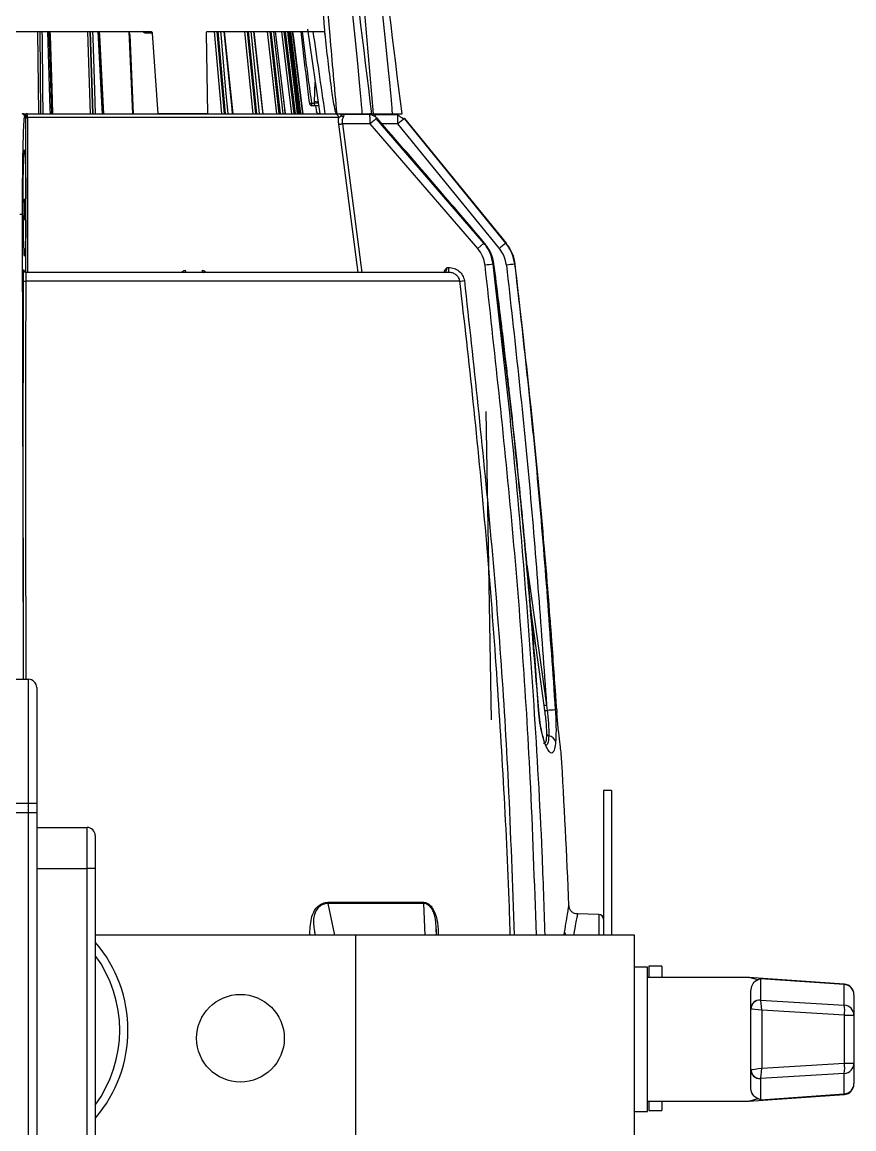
# Model space of a CAD drawing. Extents: x 6 to 134, y 3 to 97.
# Drawn here: x 57.37 to 62.41, y 84.13 to 90.84 of the extents above; entities that cross this region are included whole.
import ezdxf

# ---------------------------------------------------------------- set-up
doc = ezdxf.new("R2010")
doc.units = 0
doc.header["$MEASUREMENT"] = 0
doc.layers.add('OBJECT', color=7, linetype='CONTINUOUS')

msp = doc.modelspace()

# ---------------------------------------------------------------- linework, layer by layer
at = {"layer": 'OBJECT'}
for p, q in [((59.3652, 91.854), (59.5002, 90.2793)), ((56.2405, 90.7793), (58.1523, 90.7793)), ((57.475, 90.2793), (57.4699, 90.7793)), ((57.4813, 90.7793), (57.4864, 90.2793)), ((57.4879, 90.2793), (57.4828, 90.7793)), ((57.5534, 90.2793), (57.5372, 90.7793)), ((57.7878, 90.2793), (57.7721, 90.7793)), ((57.7848, 90.7793), (57.8005, 90.2793)), ((57.8037, 90.2793), (57.7881, 90.7793)), ((57.8668, 90.2793), (57.8405, 90.7793)), ((58.021, 90.7793), (58.0419, 90.2793)), ((58.0259, 90.7583), (58.0241, 90.7793)), ((58.0259, 90.7583), (58.0459, 90.2793)), ((58.1618, 90.7696), (58.1199, 90.7696)), ((58.1618, 90.7696), (58.1969, 90.2793)), ((58.4992, 90.2793), (58.4901, 90.7696)), ((58.4979, 90.7793), (59.2076, 90.7793)), ((58.5836, 90.2793), (58.5402, 90.7793)), ((58.5544, 90.7793), (58.5977, 90.2793)), ((58.6053, 90.2793), (58.5619, 90.7793)), ((58.6517, 90.2793), (58.6011, 90.7793)), ((58.7743, 90.2793), (58.724, 90.7793)), ((58.7378, 90.7793), (58.7881, 90.2793)), ((58.7967, 90.2793), (58.7464, 90.7793)), ((58.8351, 90.2793), (58.7791, 90.7793)), ((58.9171, 90.2793), (58.8614, 90.7793)), ((58.8744, 90.7793), (58.9301, 90.2793)), ((58.9394, 90.2793), (58.8837, 90.7793)), ((58.969, 90.2793), (58.9094, 90.7793)), ((59.0076, 90.2793), (58.9482, 90.7793)), ((58.9601, 90.7793), (59.0194, 90.2793)), ((59.0292, 90.2793), (58.9698, 90.7793)), ((59.0493, 90.2793), (58.9879, 90.7793)), ((58.9921, 90.7793), (59.0534, 90.2793)), ((59.0634, 90.2793), (59.002, 90.7793)), ((59.0738, 90.2793), (59.0124, 90.7793)), ((59.0697, 90.7793), (59.0891, 90.6276)), ((59.1022, 90.7921), (59.178, 90.2792)), ((59.2115, 90.7438), (59.2076, 90.7793)), ((59.1275, 90.3441), (59.1453, 90.3441)), ((59.17, 90.3293), (59.1301, 90.3293)), ((59.1453, 90.3441), (59.1455, 90.355)), ((59.1685, 90.3441), (59.1453, 90.3441)), ((59.1676, 90.3501), (59.1455, 90.355)), ((59.152, 90.3293), (59.1575, 90.2925)), ((57.3817, 90.2793), (57.3743, 90.2793)), ((57.3972, 90.2644), (57.3893, 90.2644)), ((57.3972, 90.2644), (57.3974, 90.2544)), ((57.4065, 90.2574), (57.4058, 89.3193)), ((59.2924, 90.2574), (57.4065, 90.2574)), ((58.4992, 90.2793), (58.1969, 90.2793)), ((59.2087, 90.2793), (59.2797, 90.2793)), ((59.2797, 90.2793), (59.4328, 90.2793)), ((59.2924, 90.2574), (59.3077, 90.2683)), ((59.4863, 90.274), (59.3302, 90.2767)), ((59.4817, 90.2793), (59.4914, 90.2793)), ((59.4938, 90.2793), (59.4942, 90.2793)), ((59.5002, 90.2793), (59.498, 90.2793)), ((59.5002, 90.2793), (59.6153, 90.2793)), ((59.5108, 90.2735), (59.5024, 90.2754)), ((59.6501, 90.2711), (59.51, 90.2736)), ((59.6496, 90.2711), (59.6497, 90.2701)), ((59.6501, 90.2711), (59.6501, 90.2711)), ((57.397, 89.7644), (57.3974, 90.2544)), ((59.4088, 89.3193), (59.2925, 90.2166)), ((59.483, 90.2192), (59.3144, 90.2193)), ((59.3144, 90.2193), (59.4313, 89.3193)), ((60.1339, 89.464), (59.483, 90.2192)), ((60.1718, 89.4963), (59.5198, 90.2515)), ((60.1743, 89.4963), (59.5227, 90.2514)), ((59.6499, 90.2192), (59.5535, 90.2192)), ((60.265, 89.4642), (59.6499, 90.2192)), ((60.3047, 89.4963), (59.6895, 90.2513)), ((59.6895, 90.2513), (60.3053, 89.4963)), ((57.3969, 89.6369), (57.397, 89.7644)), ((57.3748, 89.6703), (57.38, 86.8538)), ((57.3967, 89.3196), (57.3969, 89.6369)), ((60.1339, 89.464), (60.1718, 89.4963)), ((60.1718, 89.4963), (60.1743, 89.4963)), ((60.3053, 89.4963), (60.3047, 89.4963)), ((57.3835, 89.3343), (57.3841, 89.3343)), ((59.9484, 89.3489), (59.9575, 89.3489)), ((60.2272, 89.3685), (60.2302, 89.3685)), ((60.3587, 89.3685), (60.3595, 89.3685)), ((60.3596, 89.3687), (60.3595, 89.3685)), ((60.0254, 89.2663), (57.3958, 89.2663)), ((60.1827, 88.4762), (60.2153, 86.6091)), ((60.4324, 87.5473), (60.5507, 86.6978)), ((60.5363, 86.6959), (60.4471, 87.3362)), ((56.9804, 86.8538), (57.4124, 86.8538)), ((57.4124, 86.1038), (57.4124, 86.8538)), ((57.4624, 86.8038), (57.4624, 86.1038)), ((60.5023, 86.6668), (60.4931, 86.7896)), ((60.5041, 86.6674), (60.4949, 86.79)), ((60.5407, 86.6639), (60.5363, 86.6959)), ((60.5507, 86.6978), (60.5547, 86.6657)), ((60.6128, 86.6681), (60.6141, 86.6494)), ((60.9444, 86.1793), (60.8964, 86.1793)), ((60.8964, 86.1793), (60.8964, 85.3043)), ((60.9444, 86.1793), (60.9444, 85.3043)), ((56.9804, 86.1038), (57.4124, 86.1038)), ((57.4124, 86.1038), (57.4624, 86.1038)), ((57.4124, 86.0472), (57.4124, 86.1038)), ((57.4624, 86.1038), (57.4624, 86.0472)), ((56.9804, 86.0472), (57.4124, 86.0472)), ((57.4124, 83.8705), (57.4124, 86.0472)), ((57.4124, 86.0472), (57.4624, 86.0472)), ((57.4624, 86.0472), (57.4624, 83.9421)), ((57.4624, 85.9568), (57.7674, 85.9568)), ((57.7674, 85.7068), (57.7674, 85.9568)), ((57.8174, 85.9068), (57.8174, 85.7068)), ((57.4624, 85.7068), (57.7674, 85.7068)), ((57.8174, 85.7068), (57.7674, 85.7068)), ((57.7674, 83.8705), (57.7674, 85.7068)), ((57.8174, 85.7068), (57.8174, 83.8236)), ((59.2266, 85.4958), (59.267, 85.3043)), ((59.8058, 85.4958), (59.8052, 85.5029)), ((59.8058, 85.4958), (59.8136, 85.3043)), ((60.8669, 85.4298), (60.7382, 85.4321)), ((60.8669, 85.4298), (60.8669, 85.3043)), ((59.3964, 85.3043), (57.8174, 85.3043)), ((59.3964, 84.0543), (59.3964, 85.3043)), ((61.0844, 85.3043), (59.3964, 85.3043)), ((59.8847, 85.3043), (59.8831, 85.3412)), ((60.6571, 85.3043), (60.6605, 85.3219)), ((61.0844, 84.0543), (61.0844, 85.3043)), ((61.1624, 85.1106), (61.0844, 85.1106)), ((61.1624, 84.2356), (61.1624, 85.1106)), ((61.2494, 85.1168), (61.1714, 85.1168)), ((61.1714, 85.1168), (61.1714, 85.0481)), ((61.2494, 85.1168), (61.2494, 85.0481)), ((61.7775, 85.0481), (61.1624, 85.0481)), ((62.3542, 85.0074), (61.776, 85.0481)), ((62.3542, 85.0042), (61.8462, 85.0399)), ((61.8462, 85.0399), (61.8462, 84.911)), ((61.7874, 84.8565), (61.7874, 84.9642)), ((62.3542, 85.0074), (62.3542, 85.0042)), ((62.3542, 84.8801), (62.3542, 85.0042)), ((61.8463, 84.9108), (62.3542, 84.8801)), ((62.4124, 84.9422), (62.4124, 84.945)), ((62.4124, 84.9422), (62.4124, 84.8182)), ((61.7874, 84.4897), (61.7874, 84.8565)), ((61.8553, 84.8484), (61.8553, 84.4977)), ((62.3553, 84.8182), (61.8553, 84.8484)), ((62.3553, 84.528), (62.3553, 84.8182)), ((62.3553, 84.8182), (62.4124, 84.8182)), ((62.4124, 84.8182), (62.4124, 84.528)), ((61.8553, 84.4977), (62.3553, 84.528)), ((62.3553, 84.528), (62.4124, 84.528)), ((62.4124, 84.528), (62.4124, 84.4039)), ((61.7874, 84.3819), (61.7874, 84.4897)), ((61.8462, 84.4351), (61.8462, 84.3062)), ((62.3542, 84.466), (61.8463, 84.4353)), ((62.3542, 84.342), (62.3542, 84.466)), ((62.4124, 84.4011), (62.4124, 84.4039)), ((61.1624, 84.2981), (61.7775, 84.2981)), ((61.1714, 84.2981), (61.1714, 84.2418)), ((61.2494, 84.2981), (61.2494, 84.2418)), ((61.776, 84.2981), (62.3542, 84.3388)), ((61.8462, 84.3062), (62.3542, 84.342)), ((62.3542, 84.342), (62.3542, 84.3388)), ((61.0844, 84.2356), (61.1624, 84.2356)), ((61.1714, 84.2418), (61.2494, 84.2418))]:
    msp.add_line(p, q, dxfattribs=at)
at = {"layer": 'OBJECT', "flags": 128}
for points in [[(59.3714, 90.9175), (59.3929, 90.7053), (59.407, 90.5637), (59.4163, 90.4691), (59.4223, 90.4061), (59.4262, 90.364), (59.4288, 90.3359), (59.4304, 90.3171), (59.4314, 90.3046), (59.4321, 90.2962), (59.4325, 90.2906), (59.4327, 90.2869), (59.4329, 90.2844), (59.4329, 90.2827), (59.433, 90.2816), (59.433, 90.2808), (59.433, 90.2803), (59.433, 90.28), (59.4329, 90.2798), (59.4329, 90.2796), (59.4329, 90.2795), (59.4329, 90.2794), (59.4329, 90.2794), (59.4329, 90.2794), (59.4328, 90.2793), (59.4328, 90.2793), (59.4328, 90.2793), (59.4328, 90.2793), (59.4328, 90.2793)], [(59.5539, 90.9175), (59.5754, 90.7053), (59.5895, 90.5637), (59.5987, 90.4691), (59.6048, 90.4061), (59.6087, 90.364), (59.6112, 90.3359), (59.6129, 90.3171), (59.6139, 90.3046), (59.6146, 90.2962), (59.615, 90.2906), (59.6152, 90.2869), (59.6153, 90.2844), (59.6154, 90.2827), (59.6154, 90.2816), (59.6154, 90.2808), (59.6154, 90.2803), (59.6154, 90.28), (59.6154, 90.2798), (59.6154, 90.2796), (59.6154, 90.2795), (59.6154, 90.2794), (59.6153, 90.2794), (59.6153, 90.2794), (59.6153, 90.2793), (59.6153, 90.2793), (59.6153, 90.2793), (59.6153, 90.2793), (59.6153, 90.2793)], [(57.4943, 90.7793), (57.4947, 90.7404), (57.4979, 90.4228), (57.4994, 90.2793)], [(57.5453, 90.2793), (57.5443, 90.3094), (57.5291, 90.7793)], [(57.5429, 90.7793), (57.5438, 90.754), (57.554, 90.4364), (57.5591, 90.2793)], [(57.8009, 90.7793), (57.8021, 90.7404), (57.812, 90.4228), (57.8165, 90.2793)], [(57.8603, 90.2793), (57.8587, 90.3094), (57.834, 90.7793)], [(57.8419, 90.7793), (57.8432, 90.754), (57.8599, 90.4364), (57.8681, 90.2793)], [(58.5761, 90.7793), (58.5795, 90.7404), (58.607, 90.4228), (58.6195, 90.2793)], [(58.6494, 90.2793), (58.6464, 90.3094), (58.5988, 90.7793)], [(58.7602, 90.7793), (58.7641, 90.7404), (58.7961, 90.4228), (58.8105, 90.2793)], [(58.8338, 90.2793), (58.8304, 90.3094), (58.7778, 90.7793)], [(58.8968, 90.7793), (58.9011, 90.7404), (58.9365, 90.4228), (58.9525, 90.2793)], [(58.9684, 90.2793), (58.9648, 90.3094), (58.9088, 90.7793)], [(58.9817, 90.7793), (58.9863, 90.7404), (59.024, 90.4228), (59.0411, 90.2793)], [(59.0492, 90.2793), (59.0455, 90.3094), (58.9878, 90.7793)], [(59.0123, 90.7793), (59.0171, 90.7404), (59.0561, 90.4228), (59.0736, 90.2793)], [(59.5227, 90.2514), (59.5243, 90.2528), (59.5243, 90.2529)], [(59.6894, 90.2512), (59.6895, 90.2513), (59.6895, 90.2513)], [(57.3895, 89.4168), (57.3876, 89.4248), (57.3857, 89.4487), (57.3841, 89.4861), (57.3827, 89.5331), (57.3816, 89.5852), (57.3804, 89.6893), (57.3802, 89.7788), (57.3806, 89.8653), (57.3819, 89.9577), (57.383, 89.9996), (57.3845, 90.0335), (57.3862, 90.0552), (57.388, 90.0618), (57.388, 90.0618)], [(57.3869, 89.64), (57.3889, 89.64), (57.3907, 89.6398), (57.3924, 89.6395), (57.3939, 89.6391), (57.3952, 89.6386), (57.3961, 89.6381), (57.3967, 89.6375), (57.3969, 89.6369)], [(60.1743, 89.4963), (60.1754, 89.4973), (60.1753, 89.4972)], [(60.305, 89.4961), (60.3051, 89.4962), (60.3053, 89.4963)], [(58.371, 89.3193), (58.3697, 89.3196), (58.3685, 89.3203), (58.3673, 89.3215), (58.3663, 89.3231), (58.3654, 89.3251), (58.3647, 89.3273), (58.3642, 89.3298), (58.3639, 89.3325)], [(58.4644, 89.3325), (58.4647, 89.3298), (58.4652, 89.3273), (58.466, 89.3251), (58.467, 89.3231), (58.4681, 89.3215), (58.4694, 89.3203), (58.4707, 89.3196), (58.4721, 89.3193)], [(60.2302, 89.3685), (60.2324, 89.369), (60.2325, 89.3691)], [(60.4931, 86.7896), (60.4948, 86.7899), (60.4948, 86.79)], [(60.5023, 86.6668), (60.5039, 86.6672), (60.504, 86.6674)], [(60.6128, 86.6681), (60.6127, 86.6682), (60.6126, 86.6682)], [(60.6138, 86.6502), (60.6139, 86.6502), (60.6141, 86.6494)]]:
    msp.add_lwpolyline(points, dxfattribs=at)
at = {"layer": 'OBJECT'}
msp.add_circle((58.6964, 84.6793), 0.2655, dxfattribs=at)
for centre, radius, start, end in [((58.1106, 90.77), 0.00936, 357.7655, 85.75713), ((59.21, 89.6829), 0.6663, 97.1157, 98.18286), ((59.1301, 90.3443), 0.015, 187.32928, 270), ((59.1508, 90.3405), 0.0235, 171.37394, 208.47396), ((57.3743, 90.2643), 0.015, 0.13479, 89.99021), ((57.3468, 90.2624), 0.0599, 355.21955, 16.45641), ((59.2689, 90.2558), 0.0235, 3.76009, 87.3744), ((59.2929, 90.264), 0.0154, 16.28787, 82.83576), ((59.3264, 90.2959), 0.0333, 235.8977, 259.19953), ((59.3313, 90.2573), 0.0221, 60.6162, 80.45193), ((59.4637, 90.2548), 0.0245, 51.89029, 89.95343), ((59.4783, 90.2599), 0.0194, 37.9533, 88.3675), ((59.4942, 90.2543), 0.025, 50.91444, 90), ((63.6683, 85.3115), 6.3429, 128.85054, 129.31083), ((57.3893, 89.7984), 0.0348, 266.30749, 282.88312), ((57.3641, 89.5279), 0.1429, 85.71506, 91.43035), ((64.0728, 84.8024), 6.0193, 128.7567, 129.24258), ((57.3985, 89.3343), 0.015, 180.13479, 269.99021), ((60.3793, 89.3416), 0.4219, 179.00577, 183.02303), ((60.411, 87.5033), 1.8742, 95.62722, 97.12808), ((60.441, 88.328), 1.0438, 94.52274, 97.33457), ((57.3926, 89.2989), 0.0328, 250.62168, 275.496), ((59.9141, 90.3935), 1.1327, 275.63772, 277.0379), ((57.4124, 86.8038), 0.05, 0, 90), ((60.5034, 87.0158), 0.3215, 275.86253, 278.46261), ((60.4999, 87.0378), 0.3761, 276.22734, 278.36854), ((60.6249, 85.7199), 0.9484, 91.26561, 94.24792), ((60.5652, 86.5243), 0.0137, 201.51661, 265.64525), ((60.5592, 86.4623), 0.0486, 16.76456, 84.04457), ((10.0704, 83.3793), 50.66, 2.37923, 3.42528), ((57.7674, 85.9068), 0.05, 0, 90), ((60.8664, 85.3998), 0.03, 0, 89), ((60.6995, 85.3278), 0.0394, 188.66766, 216.60144), ((57.1964, 84.7278), 0.819, 319.30944, 40.69056), ((57.1964, 84.7278), 0.769, 323.85649, 36.14351), ((62.3501, 84.942), 0.0623, 0.16816, 86.20051), ((62.3499, 84.945), 0.0625, 0, 85.34042), ((61.8422, 84.8563), 0.0549, 85.83414, 179.79735), ((61.8445, 84.855), 0.0558, 88.07315, 178.70095), ((62.1252, 84.8451), 0.2317, 353.32208, 8.68933), ((62.3501, 84.818), 0.0623, 0.16816, 86.20051), ((61.8445, 84.4911), 0.0558, 181.29905, 271.92685), ((62.1252, 84.501), 0.2317, 351.31067, 6.67792), ((62.3501, 84.5281), 0.0623, 273.79949, 359.83184), ((61.8422, 84.4898), 0.0549, 180.20265, 274.16586), ((62.3501, 84.4041), 0.0623, 273.79949, 359.83184), ((62.3499, 84.4011), 0.0625, 274.46735, 0)]:
    msp.add_arc(centre, radius, start, end, dxfattribs=at)
for centre, major_axis, ratio, start_param, end_param in [((61.8537, 84.9105), (0.0075, -0.00053), 0.113367, 3.149676, 3.355799), ((61.8499, 84.8484), (-0.0042, 0.0629), 0.086265, 4.70661, 6.158549), ((61.8499, 84.856), (0.0625, -0.0005), 0.013671, 3.141708, 3.347832), ((61.8499, 84.8484), (0.0625, -0.0079), 0.010931, 1.484918, 2.936857), ((61.8499, 84.4902), (0.0625, 0.0005), 0.013671, 2.935354, 3.141477), ((61.8499, 84.4977), (0.0625, 0.0079), 0.010931, 3.346328, 4.798268), ((61.8499, 84.4977), (0.0042, 0.0629), 0.086265, 3.266229, 4.718168), ((61.8537, 84.4357), (0.0075, 0.00053), 0.113367, 2.927386, 3.13351)]:
    msp.add_ellipse(centre, major_axis=major_axis, ratio=ratio, start_param=start_param, end_param=end_param, dxfattribs=at)
for points, knots in [([(59.4928, 90.2793), (59.4424, 90.6892), (59.387, 91.1402), (59.3267, 91.6321), (59.3115, 91.7551), (59.297, 91.8781), (59.2855, 91.9598), (59.2798, 92.0007)], [0, 0, 0, 0, 0.71433, 0.785763, 0.857196, 0.928629, 1, 1, 1, 1]), ([(59.6753, 90.2793), (59.6249, 90.6892), (59.5695, 91.1402), (59.5092, 91.6321), (59.494, 91.7551), (59.4795, 91.8776), (59.4681, 91.9589), (59.4624, 91.9993)], [0, 0, 0, 0, 0.71491, 0.786401, 0.857893, 0.929384, 1, 1, 1, 1]), ([(59.2115, 90.7438), (59.2097, 90.7637), (59.2008, 90.8633), (59.1678, 91.2327), (59.1364, 91.5821), (59.1123, 91.8519)], [0, 0, 0, 0, 0.053919, 0.269597, 1, 1, 1, 1]), ([(59.1386, 91.854), (59.1716, 91.4871), (59.2187, 90.9622), (59.2656, 90.4373), (59.2797, 90.2793)], [0, 0, 0, 0, 0.699038, 1, 1, 1, 1]), ([(58.1199, 90.7696), (58.1193, 90.7697), (58.1164, 90.7699), (58.1116, 90.7722), (58.1083, 90.7772), (58.1069, 90.7793)], [0, 0, 0, 0, 0.141616, 0.625914, 1, 1, 1, 1]), ([(58.1523, 90.7793), (58.1533, 90.7792), (58.1554, 90.779), (58.1582, 90.7772), (58.1603, 90.7747), (58.1615, 90.772), (58.1617, 90.7702), (58.1618, 90.7696)], [0, 0, 0, 0, 0.219651, 0.4392637, 0.6597333, 0.8805406, 1, 1, 1, 1]), ([(58.4901, 90.7696), (58.4902, 90.7707), (58.4903, 90.773), (58.4917, 90.7759), (58.4938, 90.7781), (58.496, 90.7792), (58.4974, 90.7793), (58.4979, 90.7793)], [0, 0, 0, 0, 0.21974, 0.439443, 0.659967, 0.880761, 1, 1, 1, 1]), ([(59.1161, 90.3425), (59.11, 90.39), (59.0916, 90.5356), (59.0759, 90.6812), (59.0653, 90.7793)], [0, 0, 0, 0, 0.326627, 1, 1, 1, 1]), ([(59.1353, 90.7793), (59.1473, 90.6984), (59.1718, 90.5318), (59.1962, 90.3651), (59.2087, 90.2793)], [0, 0, 0, 0, 0.485511, 1, 1, 1, 1]), ([(59.2797, 90.2793), (59.2796, 90.2793), (59.2792, 90.2794), (59.2784, 90.2799), (59.2766, 90.2824), (59.2726, 90.2934), (59.2625, 90.3388), (59.2397, 90.4911), (59.2236, 90.635), (59.2115, 90.7438)], [0, 0, 0, 0, 0.000975, 0.002308, 0.005826, 0.020094, 0.076658, 0.30233, 1, 1, 1, 1]), ([(59.0891, 90.6276), (59.0949, 90.5807), (59.1066, 90.4861), (59.1205, 90.3916), (59.1275, 90.3441)], [0, 0, 0, 0, 0.496841, 1, 1, 1, 1]), ([(59.1455, 90.355), (59.1459, 90.369), (59.1473, 90.4081), (59.1486, 90.4471), (59.1495, 90.4721)], [0, 0, 0, 0, 0.3586224, 1, 1, 1, 1]), ([(59.17, 90.3293), (59.1625, 90.3289), (59.154, 90.3283), (59.1487, 90.3311), (59.1473, 90.3324), (59.1467, 90.3335), (59.146, 90.336), (59.1454, 90.339), (59.1453, 90.3424), (59.1453, 90.3441)], [0, 0, 0, 0, 0.534127, 0.614453, 0.629821, 0.744513, 0.748545, 0.874982, 1, 1, 1, 1]), ([(57.3893, 90.2644), (57.3883, 90.2621), (57.3862, 90.2578), (57.3834, 90.2226), (57.3807, 90.1682), (57.3785, 90.0941), (57.3767, 90.0039), (57.3755, 89.9005), (57.3748, 89.788), (57.3748, 89.7095), (57.3748, 89.6703)], [0, 0, 0, 0, 0.1256658, 0.2505387, 0.3756704, 0.5002271, 0.6254859, 0.7500199, 0.8751766, 1, 1, 1, 1]), ([(57.3817, 90.2793), (57.384, 90.279), (57.3879, 90.2785), (57.3928, 90.2751), (57.3963, 90.2704), (57.3969, 90.2664), (57.3972, 90.2644)], [0, 0, 0, 0, 0.295239, 0.500556, 0.750397, 1, 1, 1, 1]), ([(57.4046, 90.279), (57.4028, 90.279), (57.3994, 90.279), (57.3948, 90.2789), (57.3911, 90.2788), (57.3883, 90.2786), (57.3865, 90.2783), (57.3856, 90.278), (57.3856, 90.2776), (57.3856, 90.2776)], [0, 0, 0, 0, 0.192312, 0.372067, 0.538749, 0.692206, 0.832373, 0.962154, 1, 1, 1, 1]), ([(57.3886, 90.2793), (57.3906, 90.2793), (57.3953, 90.2793), (57.4009, 90.2793), (57.4042, 90.2793)], [0, 0, 0, 0, 0.417302, 1, 1, 1, 1]), ([(57.3974, 90.2544), (57.3975, 90.2547), (57.3978, 90.2555), (57.3999, 90.2564), (57.4028, 90.2571), (57.4053, 90.2573), (57.4065, 90.2574)], [0, 0, 0, 0, 0.257735, 0.512479, 0.75903, 1, 1, 1, 1]), ([(57.4042, 90.2793), (57.4997, 90.2793), (57.693, 90.2793), (57.977, 90.2793), (58.2528, 90.2793), (58.5127, 90.2793), (58.7499, 90.2793), (58.9577, 90.2793), (59.1351, 90.2793), (59.2254, 90.2793), (59.27, 90.2793)], [0, 0, 0, 0, 0.12133, 0.245752, 0.372325, 0.5, 0.627675, 0.754248, 0.87867, 1, 1, 1, 1]), ([(59.1744, 90.2793), (59.1723, 90.2795), (59.1681, 90.2799), (59.1626, 90.2831), (59.1588, 90.2875), (59.1579, 90.291), (59.1575, 90.2925)], [0, 0, 0, 0, 0.271986, 0.544505, 0.799137, 1, 1, 1, 1]), ([(59.2925, 90.2166), (59.2918, 90.2237), (59.2904, 90.2381), (59.2917, 90.2509), (59.2924, 90.2574)], [0, 0, 0, 0, 0.499401, 1, 1, 1, 1]), ([(59.3077, 90.2683), (59.3096, 90.2706), (59.313, 90.2748), (59.3175, 90.2778), (59.323, 90.279), (59.3275, 90.277), (59.3287, 90.2765)], [0, 0, 0, 0, 0.26719, 0.480521, 0.863717, 1, 1, 1, 1]), ([(59.3202, 90.2632), (59.3187, 90.2604), (59.3158, 90.2549), (59.3134, 90.244), (59.3126, 90.232), (59.3138, 90.2235), (59.3144, 90.2193)], [0, 0, 0, 0, 0.25847, 0.498712, 0.749502, 1, 1, 1, 1]), ([(59.3302, 90.2765), (59.3289, 90.2765), (59.3253, 90.2768), (59.3244, 90.2747), (59.3236, 90.2701), (59.3213, 90.2655), (59.3202, 90.2632)], [0, 0, 0, 0, 0.145391, 0.429721, 0.714567, 1, 1, 1, 1]), ([(59.3369, 90.2766), (59.3367, 90.2767), (59.3356, 90.2774), (59.3344, 90.2778), (59.3334, 90.2781)], [0, 0, 0, 0, 0.214038, 1, 1, 1, 1]), ([(59.4328, 90.2793), (59.439, 90.2793), (59.452, 90.2793), (59.4698, 90.2793), (59.4837, 90.2793), (59.4916, 90.2793), (59.4925, 90.2793), (59.4928, 90.2793)], [0, 0, 0, 0, 0.19834, 0.412972, 0.627088, 0.843128, 1, 1, 1, 1]), ([(59.4977, 90.2769), (59.4962, 90.2775), (59.4933, 90.2788), (59.4888, 90.2789), (59.484, 90.2792), (59.4806, 90.2793), (59.4789, 90.2793)], [0, 0, 0, 0, 0.33276, 0.663495, 0.830211, 1, 1, 1, 1]), ([(59.483, 90.2192), (59.483, 90.2193), (59.483, 90.2193), (59.483, 90.2195), (59.483, 90.22), (59.4829, 90.2218), (59.4826, 90.2288), (59.4821, 90.2423), (59.4815, 90.2592), (59.4813, 90.2706), (59.4814, 90.2755), (59.4817, 90.274), (59.4817, 90.274)], [0, 0, 0, 0, 0.000584, 0.001633, 0.005129, 0.01771, 0.065217, 0.249072, 0.499111, 0.748372, 0.99955, 1, 1, 1, 1]), ([(59.5244, 90.2529), (59.5219, 90.2552), (59.5168, 90.2602), (59.5081, 90.2656), (59.5004, 90.2694), (59.4918, 90.2729), (59.4857, 90.2736), (59.4815, 90.274)], [0, 0, 0, 0, 0.215618, 0.447237, 0.571796, 0.704529, 1, 1, 1, 1]), ([(59.5108, 90.2735), (59.5105, 90.2734), (59.5098, 90.2731), (59.5119, 90.2703), (59.5124, 90.2655), (59.5127, 90.2624)], [0, 0, 0, 0, 0.24941, 0.500737, 1, 1, 1, 1]), ([(59.6153, 90.2793), (59.6215, 90.2793), (59.6345, 90.2793), (59.6522, 90.2793), (59.6662, 90.2793), (59.6741, 90.2793), (59.6749, 90.2793), (59.6753, 90.2793)], [0, 0, 0, 0, 0.19834, 0.412972, 0.627088, 0.843128, 1, 1, 1, 1]), ([(59.6499, 90.2192), (59.6499, 90.2232), (59.6498, 90.2311), (59.6498, 90.242), (59.6497, 90.2514), (59.6497, 90.2612), (59.6496, 90.2694), (59.6496, 90.2706), (59.6496, 90.2711)], [0, 0, 0, 0, 0.147788, 0.289135, 0.424035, 0.552486, 0.789017, 1, 1, 1, 1]), ([(59.6874, 90.2496), (59.6861, 90.2501), (59.6835, 90.2509), (59.6783, 90.2532), (59.6728, 90.2562), (59.6673, 90.2598), (59.6622, 90.2637), (59.6576, 90.2674), (59.6533, 90.2704), (59.6509, 90.2709), (59.6496, 90.2711)], [0, 0, 0, 0, 0.11296, 0.217865, 0.317997, 0.419806, 0.531275, 0.66164, 0.816955, 1, 1, 1, 1]), ([(59.2925, 90.2166), (59.2937, 90.2167), (59.296, 90.217), (59.3013, 90.2176), (59.3076, 90.2184), (59.3122, 90.219), (59.3144, 90.2193)], [0, 0, 0, 0, 0.245196, 0.500043, 0.754867, 1, 1, 1, 1]), ([(59.5198, 90.2515), (59.5183, 90.2502), (59.5152, 90.2475), (59.5062, 90.2396), (59.4952, 90.2299), (59.487, 90.2228), (59.483, 90.2192)], [0, 0, 0, 0, 0.243821, 0.5, 0.756179, 1, 1, 1, 1]), ([(59.5198, 90.2515), (59.5195, 90.252), (59.519, 90.2526), (59.5185, 90.2533), (59.5183, 90.2538), (59.5181, 90.2542), (59.5182, 90.2545), (59.5184, 90.2546), (59.5188, 90.2546), (59.5196, 90.2542), (59.5206, 90.2534), (59.5217, 90.2525), (59.5223, 90.2517), (59.5227, 90.2514)], [0, 0, 0, 0, 0.133108, 0.191582, 0.24826, 0.311447, 0.370773, 0.432307, 0.501538, 0.620741, 0.752075, 0.875584, 1, 1, 1, 1]), ([(60.1753, 89.4972), (60.0778, 89.6117), (59.8622, 89.8648), (59.6439, 90.1156), (59.5244, 90.2529)], [0, 0, 0, 0, 0.4524508, 1, 1, 1, 1]), ([(59.6895, 90.2513), (59.6894, 90.2514), (59.6893, 90.2514), (59.6893, 90.2515), (59.6892, 90.2516), (59.6892, 90.2516), (59.6892, 90.2516), (59.6892, 90.2517), (59.6892, 90.2517), (59.6892, 90.2517), (59.6893, 90.2516), (59.6893, 90.2516), (59.6894, 90.2515), (59.6895, 90.2514), (59.6895, 90.2513)], [0, 0, 0, 0, 0.156286, 0.220237, 0.277102, 0.329714, 0.381607, 0.436455, 0.4974, 0.615046, 0.669825, 0.725307, 0.848112, 1, 1, 1, 1]), ([(57.388, 90.0618), (57.3887, 90.0596), (57.3899, 90.0555), (57.3917, 90.0298), (57.3933, 89.9935), (57.395, 89.9372), (57.3964, 89.8601), (57.3968, 89.7941), (57.397, 89.7644)], [0, 0, 0, 0, 0.153244, 0.302712, 0.445155, 0.578212, 0.810743, 1, 1, 1, 1]), ([(57.387, 89.7636), (57.3877, 89.7428), (57.3886, 89.7114), (57.3878, 89.674), (57.3872, 89.6537), (57.387, 89.6437), (57.3869, 89.64)], [0, 0, 0, 0, 0.498349, 0.748845, 0.907486, 1, 1, 1, 1]), ([(57.3969, 89.6369), (57.3967, 89.6093), (57.3962, 89.5478), (57.3946, 89.4843), (57.3929, 89.4439), (57.3913, 89.4214), (57.3901, 89.4184), (57.3895, 89.4168)], [0, 0, 0, 0, 0.223508, 0.498122, 0.655261, 0.823483, 1, 1, 1, 1]), ([(60.1784, 89.3631), (60.1747, 89.3815), (60.1673, 89.4184), (60.1451, 89.4488), (60.1339, 89.464)], [0, 0, 0, 0, 0.498503, 1, 1, 1, 1]), ([(60.2272, 89.3685), (60.2227, 89.3915), (60.2136, 89.4381), (60.1859, 89.4767), (60.1718, 89.4963)], [0, 0, 0, 0, 0.4931979, 1, 1, 1, 1]), ([(60.2302, 89.3685), (60.2256, 89.3914), (60.2162, 89.438), (60.1885, 89.4766), (60.1743, 89.4963)], [0, 0, 0, 0, 0.49095, 1, 1, 1, 1]), ([(60.2325, 89.3691), (60.2276, 89.3927), (60.2178, 89.4395), (60.1894, 89.478), (60.1753, 89.4972)], [0, 0, 0, 0, 0.502856, 1, 1, 1, 1]), ([(60.3078, 89.3632), (60.3042, 89.3815), (60.2972, 89.4182), (60.2758, 89.4488), (60.265, 89.4642)], [0, 0, 0, 0, 0.4984327, 1, 1, 1, 1]), ([(60.3587, 89.3685), (60.3543, 89.3916), (60.3454, 89.438), (60.3183, 89.4768), (60.3047, 89.4963)], [0, 0, 0, 0, 0.496594, 1, 1, 1, 1]), ([(60.3053, 89.4963), (60.3191, 89.4764), (60.3462, 89.4376), (60.3551, 89.3912), (60.3595, 89.3685)], [0, 0, 0, 0, 0.5114721, 1, 1, 1, 1]), ([(57.3818, 89.268), (57.3818, 89.2769), (57.3818, 89.2948), (57.3823, 89.3165), (57.3828, 89.3314), (57.3833, 89.3333), (57.3835, 89.3343)], [0, 0, 0, 0, 0.250228, 0.500087, 0.750006, 1, 1, 1, 1]), ([(57.3841, 89.3343), (57.3843, 89.3324), (57.3847, 89.3295), (57.3866, 89.326), (57.3889, 89.3232), (57.3919, 89.321), (57.3956, 89.3196), (57.3979, 89.3194), (57.3992, 89.3193)], [0, 0, 0, 0, 0.239892, 0.367317, 0.499487, 0.699788, 0.837499, 1, 1, 1, 1]), ([(57.3889, 89.3219), (57.3886, 89.3222), (57.3873, 89.324), (57.3849, 89.328), (57.3844, 89.3321), (57.3841, 89.3343)], [0, 0, 0, 0, 0.103029, 0.527664, 1, 1, 1, 1]), ([(57.3985, 89.3193), (57.3983, 89.319), (57.3979, 89.3185), (57.3973, 89.3139), (57.3965, 89.3044), (57.3959, 89.2876), (57.3958, 89.2733), (57.3958, 89.2663)], [0, 0, 0, 0, 0.149148, 0.282417, 0.50059, 0.756832, 1, 1, 1, 1]), ([(59.958, 89.3193), (59.9242, 89.3193), (59.8561, 89.3193), (59.7236, 89.3193), (59.568, 89.3193), (59.3878, 89.3193), (59.185, 89.3193), (58.9625, 89.3193), (58.7231, 89.3193), (58.47, 89.3193), (58.2077, 89.3193), (57.9397, 89.3193), (57.67, 89.3193), (57.4885, 89.3193), (57.3985, 89.3193)], [0, 0, 0, 0, 0.080321, 0.16194, 0.244772, 0.329378, 0.414487, 0.5, 0.585518, 0.670628, 0.755228, 0.838065, 0.919682, 1, 1, 1, 1]), ([(58.3435, 89.3193), (58.3443, 89.3209), (58.3466, 89.3258), (58.3539, 89.331), (58.3605, 89.332), (58.3639, 89.3325)], [0, 0, 0, 0, 0.195055, 0.59653, 1, 1, 1, 1]), ([(58.4644, 89.3325), (58.4677, 89.332), (58.4743, 89.3311), (58.4819, 89.3258), (58.4847, 89.3209), (58.4856, 89.3193)], [0, 0, 0, 0, 0.402365, 0.804444, 1, 1, 1, 1]), ([(59.9307, 89.3262), (59.9306, 89.3255), (59.9302, 89.3234), (59.9306, 89.3226), (59.931, 89.3221)], [0, 0, 0, 0, 0.292097, 1, 1, 1, 1]), ([(59.9307, 89.3193), (59.9328, 89.3197), (59.937, 89.3204), (59.9418, 89.3257), (59.9449, 89.3317), (59.9467, 89.3372), (59.948, 89.3429), (59.9482, 89.3469), (59.9484, 89.3489)], [0, 0, 0, 0, 0.250064, 0.499104, 0.634957, 0.762997, 0.884268, 1, 1, 1, 1]), ([(59.9313, 89.3258), (59.9323, 89.3278), (59.9366, 89.3364), (59.9433, 89.3434), (59.9484, 89.3489)], [0, 0, 0, 0, 0.227255, 1, 1, 1, 1]), ([(59.9575, 89.3489), (59.9688, 89.3478), (59.9915, 89.3457), (60.0215, 89.3285), (60.0449, 89.3026), (60.0502, 89.2804), (60.0529, 89.2693)], [0, 0, 0, 0, 0.250172, 0.500067, 0.749912, 1, 1, 1, 1]), ([(60.0254, 89.2663), (60.0247, 89.2699), (60.0233, 89.2773), (60.0183, 89.2877), (60.0112, 89.2975), (59.9992, 89.3081), (59.9813, 89.3173), (59.9658, 89.3187), (59.958, 89.3193)], [0, 0, 0, 0, 0.116905, 0.238656, 0.366334, 0.50085, 0.750249, 1, 1, 1, 1]), ([(60.4893, 85.3043), (60.4784, 85.6219), (60.4498, 86.4593), (60.3498, 87.8134), (60.2355, 88.8468), (60.1784, 89.3631)], [0, 0, 0, 0, 0.23409, 0.617295, 1, 1, 1, 1]), ([(60.5425, 85.3043), (60.5369, 85.4712), (60.5213, 85.9356), (60.477, 86.7017), (60.4107, 87.6016), (60.3286, 88.4924), (60.2605, 89.0804), (60.2272, 89.3685)], [0, 0, 0, 0, 0.122834, 0.341899, 0.564511, 0.786623, 1, 1, 1, 1]), ([(60.4931, 86.7896), (60.4687, 87.0926), (60.4214, 87.6826), (60.333, 88.5424), (60.2638, 89.0984), (60.2302, 89.3685)], [0, 0, 0, 0, 0.351668, 0.685, 1, 1, 1, 1]), ([(60.4948, 86.79), (60.4888, 86.869), (60.4781, 87.0108), (60.4627, 87.199), (60.4503, 87.3455), (60.4396, 87.4673), (60.4191, 87.6961), (60.3913, 87.9855), (60.3559, 88.3268), (60.332, 88.5441), (60.3138, 88.7037), (60.2998, 88.8241), (60.2816, 88.9769), (60.259, 89.1622), (60.2417, 89.2965), (60.2324, 89.3691)], [0, 0, 0, 0, 0.0916881, 0.1645133, 0.2184796, 0.2617815, 0.3059756, 0.4843748, 0.5981075, 0.7030496, 0.7373155, 0.7839829, 0.8433169, 0.9153207, 1, 1, 1, 1]), ([(60.3078, 89.3632), (60.3572, 88.9197), (60.4559, 88.0329), (60.5191, 87.1428), (60.5507, 86.6978)], [0, 0, 0, 0, 0.500069, 1, 1, 1, 1]), ([(60.3587, 89.3685), (60.4084, 88.9223), (60.5084, 88.0238), (60.572, 87.122), (60.604, 86.6681)], [0, 0, 0, 0, 0.49662, 1, 1, 1, 1]), ([(60.6128, 86.6681), (60.5955, 86.9119), (60.5619, 87.3874), (60.4999, 88.0813), (60.4337, 88.7377), (60.3837, 89.1623), (60.3595, 89.3685)], [0, 0, 0, 0, 0.27038, 0.527173, 0.77038, 1, 1, 1, 1]), ([(57.3821, 86.8538), (57.3819, 87.1695), (57.3812, 87.9759), (57.3816, 88.7792), (57.3818, 89.268)], [0, 0, 0, 0, 0.391541, 1, 1, 1, 1]), ([(57.3958, 89.2663), (57.3957, 89.0337), (57.3955, 88.5608), (57.3955, 87.8383), (57.3957, 87.2666), (57.396, 86.9356), (57.3961, 86.8538)], [0, 0, 0, 0, 0.289753, 0.589278, 0.898578, 1, 1, 1, 1]), ([(60.331, 85.3043), (60.3294, 85.36), (60.3202, 85.6702), (60.2915, 86.2311), (60.244, 86.9988), (60.1828, 87.7655), (60.1108, 88.5256), (60.0535, 89.0223), (60.0254, 89.2663)], [0, 0, 0, 0, 0.0420706, 0.2341856, 0.4238249, 0.6226052, 0.8146616, 1, 1, 1, 1]), ([(60.0529, 89.2693), (60.1084, 88.7635), (60.2193, 87.751), (60.316, 86.4281), (60.3437, 85.6115), (60.3541, 85.3043)], [0, 0, 0, 0, 0.383775, 0.768218, 1, 1, 1, 1]), ([(60.6071, 86.7447), (60.6032, 86.802), (60.5949, 86.9249), (60.5822, 87.0964), (60.5704, 87.2497), (60.5602, 87.3772), (60.5406, 87.6168), (60.5139, 87.9198), (60.4796, 88.2772), (60.4564, 88.5047), (60.4388, 88.6719), (60.4251, 88.798), (60.4074, 88.9579), (60.3874, 89.1332), (60.3728, 89.255), (60.366, 89.3122)], [0, 0, 0, 0, 0.0667, 0.143295, 0.200055, 0.245598, 0.29208, 0.479715, 0.599336, 0.709711, 0.745752, 0.794836, 0.857243, 0.932974, 1, 1, 1, 1]), ([(60.6057, 86.4763), (60.6038, 86.4606), (60.6001, 86.4292), (60.5892, 86.4071), (60.575, 86.4055), (60.5583, 86.4254), (60.5406, 86.4647), (60.524, 86.5206), (60.5099, 86.5895), (60.5048, 86.641), (60.5023, 86.6668)], [0, 0, 0, 0, 0.124845, 0.24983, 0.374893, 0.499994, 0.625063, 0.749967, 0.874602, 1, 1, 1, 1]), ([(60.5317, 86.4983), (60.5286, 86.5099), (60.5218, 86.536), (60.5111, 86.5935), (60.5065, 86.6416), (60.5041, 86.6674)], [0, 0, 0, 0, 0.272965, 0.610723, 1, 1, 1, 1]), ([(60.5525, 86.5192), (60.5524, 86.5291), (60.5523, 86.5488), (60.5499, 86.5847), (60.5461, 86.6234), (60.5425, 86.6504), (60.5407, 86.6639)], [0, 0, 0, 0, 0.249435, 0.499655, 0.748628, 1, 1, 1, 1]), ([(60.5547, 86.6657), (60.5563, 86.6511), (60.5595, 86.6221), (60.5627, 86.5806), (60.5646, 86.5422), (60.5643, 86.5211), (60.5642, 86.5106)], [0, 0, 0, 0, 0.251652, 0.500767, 0.75093, 1, 1, 1, 1]), ([(60.604, 86.6681), (60.605, 86.65), (60.6071, 86.6139), (60.6083, 86.5624), (60.6082, 86.515), (60.6065, 86.4892), (60.6057, 86.4763)], [0, 0, 0, 0, 0.250785, 0.500021, 0.750017, 1, 1, 1, 1]), ([(60.6399, 86.4061), (60.6393, 86.4096), (60.6383, 86.4167), (60.6311, 86.4715), (60.622, 86.551), (60.6167, 86.6166), (60.6141, 86.6494)], [0, 0, 0, 0, 0.2499296, 0.4998857, 0.7499187, 1, 1, 1, 1]), ([(60.5324, 86.4671), (60.5361, 86.4662), (60.5437, 86.4645), (60.5507, 86.4827), (60.5519, 86.507), (60.5525, 86.5192)], [0, 0, 0, 0, 0.331197, 0.664785, 1, 1, 1, 1]), ([(60.5642, 86.5106), (60.5633, 86.4976), (60.5615, 86.4717), (60.554, 86.4529), (60.5463, 86.4544), (60.5426, 86.4552)], [0, 0, 0, 0, 0.345649, 0.688636, 1, 1, 1, 1]), ([(60.6399, 86.4061), (60.6397, 86.4085), (60.6395, 86.4111), (60.6389, 86.4135), (60.6388, 86.4137)], [0, 0, 0, 0, 0.9429804, 1, 1, 1, 1]), ([(59.1176, 85.3043), (59.1176, 85.308), (59.1174, 85.3288), (59.1196, 85.3667), (59.1273, 85.4138), (59.1437, 85.4528), (59.1665, 85.4805), (59.1947, 85.4989), (59.2157, 85.5016), (59.2261, 85.5029)], [0, 0, 0, 0, 0.0408804, 0.2278549, 0.4182991, 0.5675233, 0.7092298, 0.8547083, 1, 1, 1, 1]), ([(59.2266, 85.4958), (59.2168, 85.4946), (59.1971, 85.4922), (59.1707, 85.4744), (59.1504, 85.4472), (59.139, 85.411), (59.1388, 85.3702), (59.1439, 85.3343), (59.1479, 85.3123), (59.1494, 85.3043)], [0, 0, 0, 0, 0.144325, 0.289179, 0.432802, 0.576443, 0.739188, 0.905895, 1, 1, 1, 1]), ([(59.2261, 85.5029), (59.3316, 85.5029), (59.5427, 85.503), (59.7177, 85.5029), (59.8052, 85.5029)], [0, 0, 0, 0, 0.500003, 1, 1, 1, 1]), ([(59.2266, 85.4958), (59.2265, 85.497), (59.2262, 85.4993), (59.2262, 85.5017), (59.2261, 85.5029)], [0, 0, 0, 0, 0.499996, 1, 1, 1, 1]), ([(59.8058, 85.4958), (59.7183, 85.4958), (59.5432, 85.4957), (59.3322, 85.4958), (59.2266, 85.4958)], [0, 0, 0, 0, 0.499778, 1, 1, 1, 1]), ([(59.8052, 85.5029), (59.8134, 85.5015), (59.8297, 85.4989), (59.8517, 85.4802), (59.87, 85.4526), (59.8865, 85.4056), (59.8933, 85.3558), (59.8948, 85.3197), (59.8952, 85.3101)], [0, 0, 0, 0, 0.1485379, 0.297331, 0.4426804, 0.5947066, 0.891269, 1, 1, 1, 1]), ([(59.8848, 85.3088), (59.8848, 85.3093), (59.884, 85.3265), (59.8825, 85.36), (59.8782, 85.4064), (59.8687, 85.4393), (59.8587, 85.4594), (59.8502, 85.4717), (59.8399, 85.4823), (59.8287, 85.4902), (59.8169, 85.4951), (59.8091, 85.4956), (59.8058, 85.4958)], [0, 0, 0, 0, 0.006458, 0.207905, 0.402317, 0.551724, 0.61962, 0.701525, 0.767547, 0.850844, 0.935398, 1, 1, 1, 1]), ([(60.6605, 85.3219), (60.6641, 85.346), (60.6713, 85.3944), (60.6798, 85.4439), (60.6856, 85.4764), (60.6863, 85.4804), (60.6867, 85.4824)], [0, 0, 0, 0, 0.250229, 0.500882, 0.749824, 1, 1, 1, 1]), ([(60.7382, 85.4321), (60.7319, 85.4329), (60.7187, 85.4345), (60.7016, 85.4461), (60.6896, 85.4629), (60.6876, 85.476), (60.6867, 85.4824)], [0, 0, 0, 0, 0.240855, 0.5, 0.759145, 1, 1, 1, 1]), ([(60.7382, 85.432), (60.7378, 85.4303), (60.7371, 85.4267), (60.7313, 85.3964), (60.7237, 85.3561), (60.7176, 85.3189), (60.7153, 85.3043)], [0, 0, 0, 0, 0.267171, 0.546239, 0.821091, 1, 1, 1, 1]), ([(61.83, 85.0331), (61.8192, 85.0361), (61.8026, 85.0406), (61.785, 85.0455), (61.7755, 85.0482), (61.7771, 85.0478), (61.7775, 85.0476)], [0, 0, 0, 0, 0.380413, 0.585616, 0.892027, 1, 1, 1, 1]), ([(61.7874, 84.9642), (61.79, 84.9781), (61.7953, 85.0064), (61.8127, 85.0253), (61.828, 85.0322), (61.83, 85.0331)], [0, 0, 0, 0, 0.454626, 0.927986, 1, 1, 1, 1]), ([(61.83, 85.0331), (61.8353, 85.0358), (61.8407, 85.0384), (61.8461, 85.0399), (61.8462, 85.0399)], [0, 0, 0, 0, 0.982724, 1, 1, 1, 1]), ([(61.83, 84.313), (61.8223, 84.3177), (61.8004, 84.3311), (61.7882, 84.3575), (61.7874, 84.3794), (61.7874, 84.3819)], [0, 0, 0, 0, 0.324577, 0.922742, 1, 1, 1, 1]), ([(61.7775, 84.2985), (61.7774, 84.2985), (61.7773, 84.2984), (61.7919, 84.3026), (61.8121, 84.3082), (61.8292, 84.3128), (61.83, 84.313)], [0, 0, 0, 0, 0.2003805, 0.4150733, 0.9710228, 1, 1, 1, 1]), ([(61.8462, 84.3062), (61.8461, 84.3062), (61.8407, 84.3077), (61.8353, 84.3104), (61.83, 84.313)], [0, 0, 0, 0, 0.017276, 1, 1, 1, 1])]:
    msp.add_open_spline(points, degree=3, knots=knots, dxfattribs=at)

doc.saveas('drawing.dxf')
